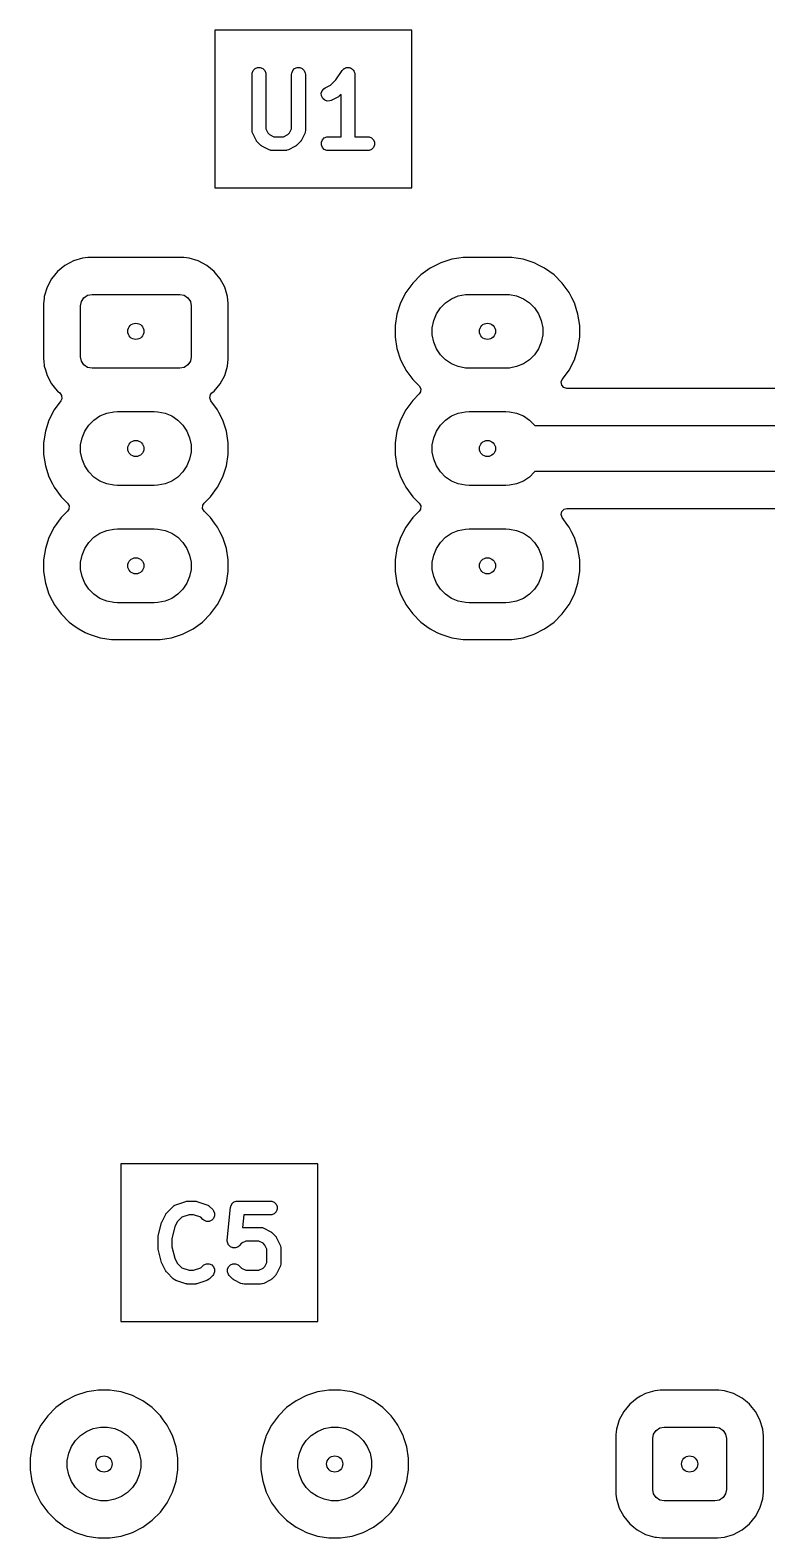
# Model space of a CAD drawing. Extents: x 20 to 124, y -124 to -20.
# Drawn here: x 56.77 to 72.74, y -75.59 to -42.92 of the extents above; entities that cross this region are included whole.
import ezdxf

# ---------------------------------------------------------------- set-up
doc = ezdxf.new("R2010")
doc.units = 0
doc.layers.add('BLACK', color=7, linetype='CONTINUOUS')
doc.layers.add('WHITE', color=7, linetype='CONTINUOUS')

msp = doc.modelspace()

# ---------------------------------------------------------------- linework, layer by layer
at = {"layer": 'BLACK', "linetype": 'CONTINUOUS'}
for p, q in [((65.044786, -42.922484), (60.774917, -42.922484)), ((60.774917, -42.922484), (60.774917, -46.338053)), ((65.044786, -46.338053), (65.044786, -42.922484)), ((61.607422, -43.797492), (61.648806, -43.756108)), ((61.648806, -43.756108), (61.702878, -43.73371)), ((61.702878, -43.73371), (61.761406, -43.73371)), ((61.761406, -43.73371), (61.815478, -43.756108)), ((61.815478, -43.756108), (61.856862, -43.797492)), ((62.464565, -43.797492), (62.505949, -43.756108)), ((62.505949, -43.756108), (62.560021, -43.73371)), ((62.560021, -43.73371), (62.618549, -43.73371)), ((62.618549, -43.73371), (62.672621, -43.756108)), ((62.672621, -43.756108), (62.714005, -43.797492)), ((63.554537, -43.774872), (63.566879, -43.766606)), ((63.566879, -43.766606), (63.577378, -43.756108)), ((63.577378, -43.756108), (63.590954, -43.750484)), ((63.590954, -43.750484), (63.603167, -43.742306)), ((63.603167, -43.742306), (63.617728, -43.739393)), ((63.617728, -43.739393), (63.63145, -43.73371)), ((63.63145, -43.73371), (63.646147, -43.73371)), ((63.646147, -43.73371), (63.660557, -43.730828)), ((63.660557, -43.730828), (63.675127, -43.73371)), ((63.675127, -43.73371), (63.689978, -43.73371)), ((63.689978, -43.73371), (63.703552, -43.739332)), ((63.703552, -43.739332), (63.717971, -43.742185)), ((63.717971, -43.742185), (63.730331, -43.750425)), ((63.730331, -43.750425), (63.74405, -43.756108)), ((63.74405, -43.756108), (63.754439, -43.766497)), ((63.754439, -43.766497), (63.76667, -43.774651)), ((61.582142, -43.880828), (61.585024, -43.851564)), ((61.582142, -45.095114), (61.582142, -43.880828)), ((61.585024, -43.851564), (61.607422, -43.797492)), ((61.856862, -43.797492), (61.87926, -43.851564)), ((61.87926, -43.851564), (61.882142, -43.880828)), ((61.882142, -43.880828), (61.882142, -45.059703)), ((62.439285, -43.880828), (62.442167, -43.851564)), ((62.439285, -45.059704), (62.439285, -43.880828)), ((62.442167, -43.851564), (62.464565, -43.797492)), ((62.714005, -43.797492), (62.736403, -43.851564)), ((62.736403, -43.851564), (62.739285, -43.880828)), ((62.739285, -43.880828), (62.739285, -45.095114)), ((63.286146, -44.114692), (63.401287, -43.999551)), ((63.401287, -43.999551), (63.535907, -43.797623)), ((63.535907, -43.797623), (63.535973, -43.797542)), ((63.535973, -43.797542), (63.535994, -43.797492)), ((63.535994, -43.797492), (63.536105, -43.79738)), ((63.536105, -43.79738), (63.554537, -43.774872)), ((63.76667, -43.774651), (63.774935, -43.786993)), ((63.774935, -43.786993), (63.785434, -43.797492)), ((63.785434, -43.797492), (63.791057, -43.811068)), ((63.791057, -43.811068), (63.799236, -43.823281)), ((63.799236, -43.823281), (63.802148, -43.837843)), ((63.802148, -43.837843), (63.807832, -43.851564)), ((63.807832, -43.851564), (63.810683, -43.880516)), ((63.810683, -43.880516), (63.810714, -43.88067)), ((63.810714, -43.88067), (63.810703, -43.880722)), ((63.810703, -43.880722), (63.810714, -43.880828)), ((63.810714, -43.880828), (63.810714, -45.230828)), ((63.083321, -44.290639), (63.101828, -44.235116)), ((63.08747, -44.349019), (63.083321, -44.290639)), ((63.113644, -44.401368), (63.08747, -44.349019)), ((63.101828, -44.235116), (63.140175, -44.190901)), ((63.157859, -44.439715), (63.113644, -44.401368)), ((63.140175, -44.190901), (63.165061, -44.175236)), ((63.165061, -44.175236), (63.286146, -44.114692)), ((63.442082, -44.372135), (63.299225, -44.443564)), ((63.454675, -44.364207), (63.442082, -44.372135)), ((63.458335, -44.362692), (63.454675, -44.364207)), ((63.462454, -44.35931), (63.458335, -44.362692)), ((63.466968, -44.35647), (63.462454, -44.35931)), ((63.469564, -44.353476), (63.466968, -44.35647)), ((63.481066, -44.344037), (63.469564, -44.353476)), ((63.510714, -44.314389), (63.481066, -44.344037)), ((63.510714, -45.230828), (63.510714, -44.314389)), ((63.213382, -44.458222), (63.157859, -44.439715)), ((63.271762, -44.454073), (63.213382, -44.458222)), ((63.299225, -44.443564), (63.271762, -44.454073)), ((61.882142, -45.059703), (61.926849, -45.149117)), ((62.394578, -45.149117), (62.439285, -45.059704)), ((61.585024, -45.124378), (61.582142, -45.095114)), ((61.587087, -45.129358), (61.585024, -45.124378)), ((61.587469, -45.134733), (61.587087, -45.129358)), ((61.597978, -45.162196), (61.587469, -45.134733)), ((61.669407, -45.305053), (61.597978, -45.162196)), ((61.677334, -45.317646), (61.669407, -45.305053)), ((61.67885, -45.321306), (61.677334, -45.317646)), ((61.682231, -45.325425), (61.67885, -45.321306)), ((61.685072, -45.329939), (61.682231, -45.325425)), ((61.688065, -45.332535), (61.685072, -45.329939)), ((61.697505, -45.344037), (61.688065, -45.332535)), ((61.768934, -45.415466), (61.697505, -45.344037)), ((61.926849, -45.149117), (61.963853, -45.186121)), ((61.963853, -45.186121), (62.053267, -45.230828)), ((62.053267, -45.230828), (62.268161, -45.230828)), ((62.268161, -45.230828), (62.357573, -45.186122)), ((62.357573, -45.186122), (62.394578, -45.149117)), ((62.623923, -45.344037), (62.552494, -45.415466)), ((62.633364, -45.332532), (62.623923, -45.344037)), ((62.636356, -45.329938), (62.633364, -45.332532)), ((62.639194, -45.325428), (62.636356, -45.329938)), ((62.642578, -45.321306), (62.639194, -45.325428)), ((62.644094, -45.317644), (62.642578, -45.321306)), ((62.652021, -45.305053), (62.644094, -45.317644)), ((62.723449, -45.162195), (62.652021, -45.305053)), ((62.733959, -45.134732), (62.723449, -45.162195)), ((62.73434, -45.129356), (62.733959, -45.134732)), ((62.736403, -45.124378), (62.73434, -45.129356)), ((62.739285, -45.095114), (62.736403, -45.124378)), ((63.085025, -45.351564), (63.107423, -45.297492)), ((63.085025, -45.410092), (63.085025, -45.351564)), ((63.107423, -45.297492), (63.148807, -45.256108)), ((63.148807, -45.256108), (63.202879, -45.23371)), ((63.202879, -45.23371), (63.232143, -45.230828)), ((63.232143, -45.230828), (63.510714, -45.230828)), ((63.810714, -45.230828), (64.089286, -45.230828)), ((64.089286, -45.230828), (64.11855, -45.23371)), ((64.11855, -45.23371), (64.172622, -45.256108)), ((64.172622, -45.256108), (64.214006, -45.297492)), ((64.214006, -45.297492), (64.236404, -45.351564)), ((64.236404, -45.351564), (64.236404, -45.410092)), ((61.780438, -45.424907), (61.768934, -45.415466)), ((61.783033, -45.427899), (61.780438, -45.424907)), ((61.787542, -45.430737), (61.783033, -45.427899)), ((61.791665, -45.434121), (61.787542, -45.430737)), ((61.795326, -45.435637), (61.791665, -45.434121)), ((61.807918, -45.443564), (61.795326, -45.435637)), ((61.950776, -45.514992), (61.807918, -45.443564)), ((61.978239, -45.525502), (61.950776, -45.514992)), ((61.983614, -45.525883), (61.978239, -45.525502)), ((61.988593, -45.527946), (61.983614, -45.525883)), ((62.017857, -45.530828), (61.988593, -45.527946)), ((62.303571, -45.530828), (62.017857, -45.530828)), ((62.332835, -45.527946), (62.303571, -45.530828)), ((62.337813, -45.525883), (62.332835, -45.527946)), ((62.343189, -45.525502), (62.337813, -45.525883)), ((62.370653, -45.514992), (62.343189, -45.525502)), ((62.51351, -45.443564), (62.370653, -45.514992)), ((62.526103, -45.435636), (62.51351, -45.443564)), ((62.529763, -45.434121), (62.526103, -45.435636)), ((62.533882, -45.430739), (62.529763, -45.434121)), ((62.538396, -45.427899), (62.533882, -45.430739)), ((62.540992, -45.424905), (62.538396, -45.427899)), ((62.552494, -45.415466), (62.540992, -45.424905)), ((63.107423, -45.464164), (63.085025, -45.410092)), ((63.148807, -45.505548), (63.107423, -45.464164)), ((63.202879, -45.527946), (63.148807, -45.505548)), ((63.232143, -45.530828), (63.202879, -45.527946)), ((64.089286, -45.530828), (63.232143, -45.530828)), ((64.11855, -45.527946), (64.089286, -45.530828)), ((64.172622, -45.505548), (64.11855, -45.527946)), ((64.214006, -45.464164), (64.172622, -45.505548)), ((64.236404, -45.410092), (64.214006, -45.464164)), ((60.774917, -46.338053), (65.044786, -46.338053)), ((57.632487, -47.964259), (57.52855, -48.019815)), ((57.711043, -47.922269), (57.632487, -47.964259)), ((57.909067, -47.862199), (57.711043, -47.922269)), ((58.025298, -47.850751), (57.909067, -47.862199)), ((58.063392, -47.847), (58.025298, -47.850751)), ((60.066608, -47.847), (58.063392, -47.847)), ((60.101805, -47.850466), (60.066608, -47.847)), ((60.220934, -47.862199), (60.101805, -47.850466)), ((60.220934, -47.8622), (60.220932, -47.862199)), ((60.220932, -47.862199), (60.220934, -47.862199)), ((60.418954, -47.922268), (60.220934, -47.8622)), ((60.60145, -48.019815), (60.418954, -47.922268)), ((65.670616, -47.96426), (65.446151, -48.078632)), ((65.910214, -47.88641), (65.670616, -47.96426)), ((66.063076, -47.862199), (65.910214, -47.88641)), ((66.159038, -47.847), (66.063076, -47.862199)), ((67.210962, -47.847), (66.159038, -47.847)), ((67.30693, -47.8622), (67.210962, -47.847)), ((67.459785, -47.88641), (67.30693, -47.8622)), ((67.699383, -47.96426), (67.459785, -47.88641)), ((67.808418, -48.019817), (67.699383, -47.96426)), ((57.237317, -48.311047), (57.139769, -48.493543)), ((57.368589, -48.151089), (57.237317, -48.311047)), ((57.528547, -48.019817), (57.368589, -48.151089)), ((57.528548, -48.019816), (57.528547, -48.019817)), ((57.52855, -48.019815), (57.528548, -48.019816)), ((60.601453, -48.019817), (60.60145, -48.019815)), ((60.76141, -48.151089), (60.601452, -48.019817)), ((60.601452, -48.019817), (60.601453, -48.019817)), ((60.818085, -48.220149), (60.76141, -48.151089)), ((60.892685, -48.31105), (60.818085, -48.220149)), ((60.990232, -48.493546), (60.892685, -48.31105)), ((65.242345, -48.226705), (65.064205, -48.404845)), ((65.24235, -48.226701), (65.242345, -48.226705)), ((65.446151, -48.078632), (65.24235, -48.226701)), ((67.923845, -48.07863), (67.808418, -48.019817)), ((67.923847, -48.078631), (67.923845, -48.07863)), ((67.923848, -48.078632), (67.923847, -48.078631)), ((68.127649, -48.226701), (67.923848, -48.078632)), ((68.127654, -48.226705), (68.127649, -48.226701)), ((68.305794, -48.404845), (68.127654, -48.226705)), ((57.139769, -48.493543), (57.079699, -48.691567)), ((57.938223, -48.720723), (58.019329, -48.66653)), ((58.019329, -48.66653), (58.115, -48.6475)), ((58.115, -48.6475), (60.015, -48.6475)), ((60.015, -48.6475), (60.110671, -48.66653)), ((60.110671, -48.66653), (60.191777, -48.720723)), ((61.0503, -48.691566), (60.990232, -48.493546)), ((64.916132, -48.608651), (64.80176, -48.833116)), ((65.064201, -48.40485), (64.916132, -48.608651)), ((65.064205, -48.404845), (65.064201, -48.40485)), ((66.052772, -48.681948), (66.206586, -48.651352)), ((66.206586, -48.651352), (66.285, -48.6475)), ((66.285, -48.6475), (67.085, -48.6475)), ((67.085, -48.6475), (67.163414, -48.651352)), ((67.163414, -48.651352), (67.317228, -48.681948)), ((68.305798, -48.40485), (68.305794, -48.404845)), ((68.411123, -48.549819), (68.305798, -48.40485)), ((68.45387, -48.608655), (68.411123, -48.549819)), ((68.513108, -48.724917), (68.45387, -48.608655)), ((57.075068, -48.73859), (57.0645, -48.845892)), ((57.0645, -48.845892), (57.0645, -50.049108)), ((57.079699, -48.691567), (57.075068, -48.73859)), ((57.865, -48.8975), (57.88403, -48.801829)), ((57.865, -49.9975), (57.865, -48.8975)), ((57.88403, -48.801829), (57.938223, -48.720723)), ((60.191777, -48.720723), (60.24597, -48.801829)), ((60.24597, -48.801829), (60.265, -48.8975)), ((60.265, -48.8975), (60.265, -49.9975)), ((61.0655, -48.845892), (61.0503, -48.691566)), ((61.0655, -49.321538), (61.0655, -48.845892)), ((64.80176, -48.833116), (64.72391, -49.072714)), ((65.579463, -49.070383), (65.666592, -48.939985)), ((65.666592, -48.939985), (65.777485, -48.829092)), ((65.777485, -48.829092), (65.907883, -48.741963)), ((65.907883, -48.741963), (66.052772, -48.681948)), ((67.317228, -48.681948), (67.462117, -48.741963)), ((67.462117, -48.741963), (67.592515, -48.829092)), ((67.592515, -48.829092), (67.703408, -48.939985)), ((67.703408, -48.939985), (67.790537, -49.070383)), ((68.568239, -48.833116), (68.513108, -48.724917)), ((68.568239, -48.833118), (68.568239, -48.833116)), ((68.568241, -48.833121), (68.568239, -48.833118)), ((68.64609, -49.072715), (68.568241, -48.833121)), ((61.0655, -50.049108), (61.0655, -49.321538)), ((64.72391, -49.072714), (64.6845, -49.321538)), ((64.6845, -49.321538), (64.6845, -49.573461)), ((65.488852, -49.369086), (65.519448, -49.215272)), ((65.519448, -49.215272), (65.579463, -49.070383)), ((67.790537, -49.070383), (67.850552, -49.215272)), ((67.850552, -49.215272), (67.881148, -49.369086)), ((68.6855, -49.321538), (68.64609, -49.072715)), ((68.6855, -49.573462), (68.6855, -49.321538)), ((64.6845, -49.573461), (64.72391, -49.822285)), ((65.488852, -49.525914), (65.488852, -49.369086)), ((65.519448, -49.679728), (65.488852, -49.525914)), ((67.881148, -49.525914), (67.850552, -49.679728)), ((67.881148, -49.369086), (67.881148, -49.525914)), ((68.64609, -49.822285), (68.6855, -49.573462)), ((64.72391, -49.822285), (64.80176, -50.061883)), ((65.579463, -49.824617), (65.519448, -49.679728)), ((65.666592, -49.955015), (65.579463, -49.824617)), ((65.777485, -50.065908), (65.666592, -49.955015)), ((67.703408, -49.955015), (67.592515, -50.065908)), ((67.790537, -49.824617), (67.703408, -49.955015)), ((67.850552, -49.679728), (67.790537, -49.824617)), ((68.568241, -50.061879), (68.64609, -49.822285)), ((57.0645, -50.049108), (57.068422, -50.088928)), ((57.068422, -50.088928), (57.079699, -50.203432)), ((57.079699, -50.203432), (57.103619, -50.282285)), ((57.103619, -50.282285), (57.139768, -50.401454)), ((57.88403, -50.093171), (57.865, -49.9975)), ((57.938223, -50.174277), (57.88403, -50.093171)), ((58.019329, -50.22847), (57.938223, -50.174277)), ((58.115, -50.2475), (58.019329, -50.22847)), ((60.015, -50.2475), (58.115, -50.2475)), ((60.110671, -50.22847), (60.015, -50.2475)), ((60.191777, -50.174277), (60.110671, -50.22847)), ((60.24597, -50.093171), (60.191777, -50.174277)), ((60.265, -49.9975), (60.24597, -50.093171)), ((60.990232, -50.401454), (61.0503, -50.203434)), ((61.0503, -50.203434), (61.0655, -50.049108)), ((64.80176, -50.061883), (64.873884, -50.203432)), ((64.873884, -50.203432), (64.914061, -50.282285)), ((64.914061, -50.282285), (64.916132, -50.286348)), ((64.916132, -50.286348), (65.064201, -50.490149)), ((65.907883, -50.153037), (65.777485, -50.065908)), ((66.052772, -50.213052), (65.907883, -50.153037)), ((66.206586, -50.243648), (66.052772, -50.213052)), ((66.285, -50.2475), (66.206586, -50.243648)), ((67.085, -50.2475), (66.285, -50.2475)), ((67.163414, -50.243648), (67.085, -50.2475)), ((67.317228, -50.213052), (67.163414, -50.243648)), ((67.462117, -50.153037), (67.317228, -50.213052)), ((67.592515, -50.065908), (67.462117, -50.153037)), ((68.394103, -50.368606), (68.45387, -50.286345)), ((68.45387, -50.286345), (68.568241, -50.061879)), ((57.139768, -50.401454), (57.237315, -50.58395)), ((57.237315, -50.58395), (57.325285, -50.691142)), ((60.76141, -50.74391), (60.892685, -50.58395)), ((60.892685, -50.58395), (60.990232, -50.401454)), ((65.064201, -50.490149), (65.064205, -50.490154)), ((65.064205, -50.490154), (65.20387, -50.629819)), ((65.20387, -50.629819), (65.237355, -50.691142)), ((68.283404, -50.545353), (68.305824, -50.490115)), ((68.293348, -50.614511), (68.283404, -50.545353)), ((68.339103, -50.667315), (68.293348, -50.614511)), ((68.305824, -50.490115), (68.394103, -50.368606)), ((57.438703, -50.952418), (57.296129, -51.148655)), ((57.325285, -50.691142), (57.36859, -50.74391)), ((57.36859, -50.74391), (57.417049, -50.78368)), ((57.417049, -50.78368), (57.456383, -50.841426)), ((57.458254, -50.91127), (57.438703, -50.952418)), ((57.456383, -50.841426), (57.458254, -50.91127)), ((60.667816, -50.886612), (60.683641, -50.818558)), ((60.691296, -50.952418), (60.667816, -50.886612)), ((60.683641, -50.818558), (60.712948, -50.783681)), ((60.83387, -51.148655), (60.691296, -50.952418)), ((60.712948, -50.783681), (60.76141, -50.74391)), ((65.064201, -50.94485), (64.916132, -51.148651)), ((65.064205, -50.944845), (65.064201, -50.94485)), ((65.20387, -50.805181), (65.064205, -50.944845)), ((65.232371, -50.760834), (65.20387, -50.805181)), ((65.237355, -50.691142), (65.232371, -50.760834)), ((68.406142, -50.687), (68.339103, -50.667315)), ((75.848082, -50.687), (68.406142, -50.687)), ((57.296129, -51.148655), (57.18176, -51.373116)), ((58.157485, -51.369092), (58.287883, -51.281963)), ((58.287883, -51.281963), (58.432772, -51.221948)), ((58.432772, -51.221948), (58.586586, -51.191352)), ((58.586586, -51.191352), (58.665, -51.1875)), ((58.665, -51.1875), (59.465, -51.1875)), ((59.465, -51.1875), (59.543414, -51.191352)), ((59.543414, -51.191352), (59.697228, -51.221948)), ((59.697228, -51.221948), (59.842117, -51.281963)), ((59.842117, -51.281963), (59.972515, -51.369092)), ((60.861997, -51.203858), (60.83387, -51.148655)), ((60.948239, -51.373116), (60.861997, -51.203858)), ((64.916132, -51.148651), (64.80176, -51.373116)), ((65.777485, -51.369092), (65.907883, -51.281963)), ((65.907883, -51.281963), (66.052772, -51.221948)), ((66.052772, -51.221948), (66.206586, -51.191352)), ((66.206586, -51.191352), (66.285, -51.1875)), ((66.285, -51.1875), (67.085, -51.1875)), ((67.085, -51.1875), (67.163414, -51.191352)), ((67.163414, -51.191352), (67.317228, -51.221948)), ((67.317228, -51.221948), (67.462117, -51.281963)), ((67.462117, -51.281963), (67.592515, -51.369092)), ((57.18176, -51.373116), (57.10391, -51.612714)), ((57.899448, -51.755272), (57.959463, -51.610383)), ((57.959463, -51.610383), (58.046592, -51.479985)), ((58.046592, -51.479985), (58.157485, -51.369092)), ((59.972515, -51.369092), (60.083408, -51.479985)), ((60.083408, -51.479985), (60.170537, -51.610383)), ((60.170537, -51.610383), (60.230552, -51.755272)), ((60.948239, -51.373118), (60.948239, -51.373116)), ((60.948241, -51.373121), (60.948239, -51.373118)), ((61.02609, -51.612715), (60.948241, -51.373121)), ((64.80176, -51.373116), (64.72391, -51.612714)), ((65.519448, -51.755272), (65.579463, -51.610383)), ((65.579463, -51.610383), (65.666592, -51.479985)), ((65.666592, -51.479985), (65.777485, -51.369092)), ((67.592515, -51.369092), (67.703408, -51.479985)), ((67.703408, -51.479985), (67.708429, -51.4875)), ((67.708429, -51.4875), (90.1033, -51.4875)), ((57.10391, -51.612714), (57.0645, -51.861538)), ((57.0645, -51.861538), (57.0645, -52.113461)), ((57.868852, -51.909086), (57.899448, -51.755272)), ((57.868852, -52.065914), (57.868852, -51.909086)), ((60.230552, -51.755272), (60.261148, -51.909086)), ((60.261148, -51.909086), (60.261148, -52.065914)), ((61.0655, -51.861538), (61.02609, -51.612715)), ((61.0655, -52.113462), (61.0655, -51.861538)), ((64.72391, -51.612714), (64.6845, -51.861538)), ((64.6845, -51.861538), (64.6845, -52.113461)), ((65.488852, -51.909086), (65.519448, -51.755272)), ((65.488852, -52.065914), (65.488852, -51.909086)), ((57.0645, -52.113461), (57.10391, -52.362285)), ((57.899448, -52.219728), (57.868852, -52.065914)), ((57.959463, -52.364617), (57.899448, -52.219728)), ((60.230552, -52.219728), (60.170537, -52.364617)), ((60.261148, -52.065914), (60.230552, -52.219728)), ((61.02609, -52.362285), (61.0655, -52.113462)), ((64.6845, -52.113461), (64.72391, -52.362285)), ((65.519448, -52.219728), (65.488852, -52.065914)), ((65.579463, -52.364617), (65.519448, -52.219728)), ((57.10391, -52.362285), (57.18176, -52.601883)), ((58.046592, -52.495015), (57.959463, -52.364617)), ((58.157485, -52.605908), (58.046592, -52.495015)), ((60.083408, -52.495015), (59.972515, -52.605908)), ((60.170537, -52.364617), (60.083408, -52.495015)), ((60.948241, -52.601879), (61.02609, -52.362285)), ((64.72391, -52.362285), (64.80176, -52.601883)), ((65.666592, -52.495015), (65.579463, -52.364617)), ((65.777485, -52.605908), (65.666592, -52.495015)), ((67.703408, -52.495015), (67.592515, -52.605908)), ((67.708429, -52.4875), (67.703408, -52.495015)), ((89.896194, -52.4875), (67.708429, -52.4875)), ((57.18176, -52.601883), (57.259698, -52.754844)), ((57.259698, -52.754844), (57.294061, -52.822285)), ((57.294061, -52.822285), (57.296132, -52.826348)), ((57.296132, -52.826348), (57.444201, -53.030149)), ((58.287883, -52.693037), (58.157485, -52.605908)), ((58.432772, -52.753052), (58.287883, -52.693037)), ((58.586586, -52.783648), (58.432772, -52.753052)), ((58.665, -52.7875), (58.586586, -52.783648)), ((59.465, -52.7875), (58.665, -52.7875)), ((59.543414, -52.783648), (59.465, -52.7875)), ((59.697228, -52.753052), (59.543414, -52.783648)), ((59.842117, -52.693037), (59.697228, -52.753052)), ((59.972515, -52.605908), (59.842117, -52.693037)), ((60.685793, -53.030156), (60.83387, -52.826345)), ((60.83387, -52.826345), (60.948241, -52.601879)), ((64.80176, -52.601883), (64.879698, -52.754844)), ((64.879698, -52.754844), (64.914061, -52.822285)), ((64.914061, -52.822285), (64.916132, -52.826348)), ((64.916132, -52.826348), (65.064201, -53.030149)), ((65.907883, -52.693037), (65.777485, -52.605908)), ((66.052772, -52.753052), (65.907883, -52.693037)), ((66.206586, -52.783648), (66.052772, -52.753052)), ((66.285, -52.7875), (66.206586, -52.783648)), ((67.085, -52.7875), (66.285, -52.7875)), ((67.163414, -52.783648), (67.085, -52.7875)), ((67.317228, -52.753052), (67.163414, -52.783648)), ((67.462117, -52.693037), (67.317228, -52.753052)), ((67.592515, -52.605908), (67.462117, -52.693037)), ((57.444201, -53.030149), (57.444205, -53.030154)), ((57.444205, -53.030154), (57.58387, -53.169819)), ((57.58387, -53.169819), (57.617355, -53.231142)), ((57.617355, -53.231142), (57.612371, -53.300834)), ((60.512645, -53.283858), (60.517629, -53.214166)), ((60.517629, -53.214166), (60.54613, -53.169819)), ((60.54613, -53.169819), (60.685793, -53.030156)), ((65.064201, -53.030149), (65.064205, -53.030154)), ((65.064205, -53.030154), (65.20387, -53.169819)), ((65.20387, -53.169819), (65.237355, -53.231142)), ((65.237355, -53.231142), (65.232371, -53.300834)), ((57.444201, -53.48485), (57.296132, -53.688651)), ((57.444205, -53.484845), (57.444201, -53.48485)), ((57.58387, -53.345181), (57.444205, -53.484845)), ((57.612371, -53.300834), (57.58387, -53.345181)), ((60.54613, -53.345181), (60.512645, -53.283858)), ((60.685794, -53.484845), (60.54613, -53.345181)), ((60.685798, -53.48485), (60.685794, -53.484845)), ((60.772882, -53.604712), (60.685798, -53.48485)), ((65.064201, -53.48485), (64.916132, -53.688651)), ((65.064205, -53.484845), (65.064201, -53.48485)), ((65.20387, -53.345181), (65.064205, -53.484845)), ((65.232371, -53.300834), (65.20387, -53.345181)), ((68.282344, -53.419079), (68.29817, -53.351025)), ((68.305824, -53.484885), (68.282344, -53.419079)), ((68.29817, -53.351025), (68.348276, -53.30233)), ((68.427762, -53.65272), (68.305824, -53.484885)), ((68.348276, -53.30233), (68.406142, -53.288)), ((68.406142, -53.288), (89.513253, -53.288)), ((57.296132, -53.688651), (57.18176, -53.913116)), ((58.157485, -53.909092), (58.287883, -53.821963)), ((58.287883, -53.821963), (58.432772, -53.761948)), ((58.432772, -53.761948), (58.586586, -53.731352)), ((58.586586, -53.731352), (58.665, -53.7275)), ((58.665, -53.7275), (59.465, -53.7275)), ((59.465, -53.7275), (59.543414, -53.731352)), ((59.543414, -53.731352), (59.697228, -53.761948)), ((59.697228, -53.761948), (59.842117, -53.821963)), ((59.842117, -53.821963), (59.972515, -53.909092)), ((60.83387, -53.688655), (60.772882, -53.604712)), ((60.88643, -53.79181), (60.83387, -53.688655)), ((60.948239, -53.913116), (60.88643, -53.79181)), ((64.916132, -53.688651), (64.80176, -53.913116)), ((65.777485, -53.909092), (65.907883, -53.821963)), ((65.907883, -53.821963), (66.052772, -53.761948)), ((66.052772, -53.761948), (66.206586, -53.731352)), ((66.206586, -53.731352), (66.285, -53.7275)), ((66.285, -53.7275), (67.085, -53.7275)), ((67.085, -53.7275), (67.163414, -53.731352)), ((67.163414, -53.731352), (67.317228, -53.761948)), ((67.317228, -53.761948), (67.462117, -53.821963)), ((67.462117, -53.821963), (67.592515, -53.909092)), ((68.45387, -53.688655), (68.427762, -53.65272)), ((68.50643, -53.79181), (68.45387, -53.688655)), ((68.568239, -53.913116), (68.50643, -53.79181)), ((57.10391, -54.152714), (57.0645, -54.401538)), ((57.18176, -53.913116), (57.10391, -54.152714)), ((57.899448, -54.295272), (57.959463, -54.150383)), ((57.959463, -54.150383), (58.046592, -54.019985)), ((58.046592, -54.019985), (58.157485, -53.909092)), ((59.972515, -53.909092), (60.083408, -54.019985)), ((60.083408, -54.019985), (60.170537, -54.150383)), ((60.170537, -54.150383), (60.230552, -54.295272)), ((60.948239, -53.913118), (60.948239, -53.913116)), ((60.948241, -53.913121), (60.948239, -53.913118)), ((61.02609, -54.152715), (60.948241, -53.913121)), ((61.0655, -54.401538), (61.02609, -54.152715)), ((64.72391, -54.152714), (64.6845, -54.401538)), ((64.80176, -53.913116), (64.72391, -54.152714)), ((65.519448, -54.295272), (65.579463, -54.150383)), ((65.579463, -54.150383), (65.666592, -54.019985)), ((65.666592, -54.019985), (65.777485, -53.909092)), ((67.592515, -53.909092), (67.703408, -54.019985)), ((67.703408, -54.019985), (67.790537, -54.150383)), ((67.790537, -54.150383), (67.850552, -54.295272)), ((68.568239, -53.913118), (68.568239, -53.913116)), ((68.568241, -53.913121), (68.568239, -53.913118)), ((68.64609, -54.152715), (68.568241, -53.913121)), ((68.6855, -54.401538), (68.64609, -54.152715)), ((57.0645, -54.401538), (57.0645, -54.653461)), ((57.868852, -54.449086), (57.899448, -54.295272)), ((57.868852, -54.605914), (57.868852, -54.449086)), ((60.230552, -54.295272), (60.261148, -54.449086)), ((60.261148, -54.449086), (60.261148, -54.605914)), ((61.0655, -54.653462), (61.0655, -54.401538)), ((64.6845, -54.401538), (64.6845, -54.653461)), ((65.488852, -54.449086), (65.519448, -54.295272)), ((65.488852, -54.605914), (65.488852, -54.449086)), ((67.850552, -54.295272), (67.881148, -54.449086)), ((67.881148, -54.449086), (67.881148, -54.605914)), ((68.6855, -54.653462), (68.6855, -54.401538)), ((57.0645, -54.653461), (57.10391, -54.902285)), ((57.899448, -54.759728), (57.868852, -54.605914)), ((57.959463, -54.904617), (57.899448, -54.759728)), ((60.230552, -54.759728), (60.170537, -54.904617)), ((60.261148, -54.605914), (60.230552, -54.759728)), ((61.02609, -54.902285), (61.0655, -54.653462)), ((64.6845, -54.653461), (64.72391, -54.902285)), ((65.519448, -54.759728), (65.488852, -54.605914)), ((65.579463, -54.904617), (65.519448, -54.759728)), ((67.850552, -54.759728), (67.790537, -54.904617)), ((67.881148, -54.605914), (67.850552, -54.759728)), ((68.64609, -54.902285), (68.6855, -54.653462)), ((57.10391, -54.902285), (57.18176, -55.141883)), ((57.18176, -55.141883), (57.252512, -55.280739)), ((58.046592, -55.035015), (57.959463, -54.904617)), ((58.157485, -55.145908), (58.046592, -55.035015)), ((58.287883, -55.233037), (58.157485, -55.145908)), ((59.972515, -55.145908), (59.842117, -55.233037)), ((60.083408, -55.035015), (59.972515, -55.145908)), ((60.170537, -54.904617), (60.083408, -55.035015)), ((60.83387, -55.366345), (60.948241, -55.141879)), ((60.948241, -55.141879), (61.02609, -54.902285)), ((64.72391, -54.902285), (64.80176, -55.141883)), ((64.80176, -55.141883), (64.872512, -55.280739)), ((65.666592, -55.035015), (65.579463, -54.904617)), ((65.777485, -55.145908), (65.666592, -55.035015)), ((65.907883, -55.233037), (65.777485, -55.145908)), ((67.592515, -55.145908), (67.462117, -55.233037)), ((67.703408, -55.035015), (67.592515, -55.145908)), ((67.790537, -54.904617), (67.703408, -55.035015)), ((68.45387, -55.366345), (68.568241, -55.141879)), ((68.568241, -55.141879), (68.64609, -54.902285)), ((57.252512, -55.280739), (57.294061, -55.362285)), ((57.294061, -55.362285), (57.296132, -55.366348)), ((57.296132, -55.366348), (57.444201, -55.570149)), ((58.432772, -55.293052), (58.287883, -55.233037)), ((58.586586, -55.323648), (58.432772, -55.293052)), ((58.665, -55.3275), (58.586586, -55.323648)), ((59.465, -55.3275), (58.665, -55.3275)), ((59.543414, -55.323648), (59.465, -55.3275)), ((59.697228, -55.293052), (59.543414, -55.323648)), ((59.842117, -55.233037), (59.697228, -55.293052)), ((60.685793, -55.570156), (60.83387, -55.366345)), ((64.872512, -55.280739), (64.914061, -55.362285)), ((64.914061, -55.362285), (64.916132, -55.366348)), ((64.916132, -55.366348), (65.064201, -55.570149)), ((66.052772, -55.293052), (65.907883, -55.233037)), ((66.206586, -55.323648), (66.052772, -55.293052)), ((66.285, -55.3275), (66.206586, -55.323648)), ((67.085, -55.3275), (66.285, -55.3275)), ((67.163414, -55.323648), (67.085, -55.3275)), ((67.317228, -55.293052), (67.163414, -55.323648)), ((67.462117, -55.233037), (67.317228, -55.293052)), ((68.305793, -55.570156), (68.45387, -55.366345)), ((57.444201, -55.570149), (57.444205, -55.570154)), ((57.444205, -55.570154), (57.622345, -55.748294)), ((57.622345, -55.748294), (57.62235, -55.748298)), ((57.62235, -55.748298), (57.748773, -55.840149)), ((57.748773, -55.840149), (57.826155, -55.89637)), ((60.303845, -55.89637), (60.507656, -55.748293)), ((60.507656, -55.748293), (60.685793, -55.570156)), ((65.064201, -55.570149), (65.064205, -55.570154)), ((65.064205, -55.570154), (65.242345, -55.748294)), ((65.242345, -55.748294), (65.24235, -55.748298)), ((65.24235, -55.748298), (65.368773, -55.840149)), ((65.368773, -55.840149), (65.446155, -55.89637)), ((67.923845, -55.89637), (68.127656, -55.748293)), ((68.127656, -55.748293), (68.305793, -55.570156)), ((57.826155, -55.89637), (57.969184, -55.969247)), ((57.969184, -55.969247), (58.050616, -56.010739)), ((58.050616, -56.010739), (58.050618, -56.010739)), ((58.050618, -56.010739), (58.050621, -56.010741)), ((58.050621, -56.010741), (58.290215, -56.08859)), ((58.290215, -56.08859), (58.539038, -56.128)), ((58.539038, -56.128), (58.539039, -56.128)), ((58.539039, -56.128), (59.590961, -56.128)), ((59.590961, -56.128), (59.590962, -56.128)), ((59.590962, -56.128), (59.839785, -56.08859)), ((59.839785, -56.08859), (60.079379, -56.010741)), ((60.079379, -56.010741), (60.303845, -55.89637)), ((65.446155, -55.89637), (65.589184, -55.969247)), ((65.589184, -55.969247), (65.670616, -56.010739)), ((65.670616, -56.010739), (65.670618, -56.010739)), ((65.670618, -56.010739), (65.670621, -56.010741)), ((65.670621, -56.010741), (65.910215, -56.08859)), ((65.910215, -56.08859), (66.159038, -56.128)), ((66.159038, -56.128), (66.159039, -56.128)), ((66.159039, -56.128), (67.210961, -56.128)), ((67.210961, -56.128), (67.210962, -56.128)), ((67.210962, -56.128), (67.459785, -56.08859)), ((67.459785, -56.08859), (67.699379, -56.010741)), ((67.699379, -56.010741), (67.923845, -55.89637)), ((63.010797, -67.483129), (58.738225, -67.483129)), ((58.738225, -67.483129), (58.738225, -70.898053)), ((63.010797, -70.898053), (63.010797, -67.483129)), ((59.633693, -68.730889), (59.705122, -68.588032)), ((59.705122, -68.588032), (59.713049, -68.575438)), ((59.713049, -68.575438), (59.714565, -68.571779)), ((59.714565, -68.571779), (59.717946, -68.567659)), ((59.717946, -68.567659), (59.720787, -68.563146)), ((59.720787, -68.563146), (59.72378, -68.560549)), ((59.72378, -68.560549), (59.73322, -68.549048)), ((59.73322, -68.549048), (59.876077, -68.406191)), ((59.876077, -68.406191), (59.898807, -68.387536)), ((59.898807, -68.387536), (59.903788, -68.385472)), ((59.903788, -68.385472), (59.907858, -68.381943)), ((59.907858, -68.381943), (59.934709, -68.369955)), ((59.934709, -68.369955), (60.148994, -68.298526)), ((60.220772, -68.590828), (60.06317, -68.643361)), ((60.148994, -68.298526), (60.163503, -68.295226)), ((60.163503, -68.295226), (60.167165, -68.29371)), ((60.167165, -68.29371), (60.172473, -68.293187)), ((60.172473, -68.293187), (60.177668, -68.292006)), ((60.177668, -68.292006), (60.181617, -68.292286)), ((60.181617, -68.292286), (60.196429, -68.290828)), ((60.196429, -68.290828), (60.339286, -68.290828)), ((60.314946, -68.590828), (60.220772, -68.590828)), ((60.472544, -68.643361), (60.314946, -68.590828)), ((60.339286, -68.290828), (60.354097, -68.292286)), ((60.354097, -68.292286), (60.358047, -68.292006)), ((60.358047, -68.292006), (60.363241, -68.293187)), ((60.363241, -68.293187), (60.36855, -68.29371)), ((60.36855, -68.29371), (60.372212, -68.295227)), ((60.372212, -68.295227), (60.38672, -68.298526)), ((60.38672, -68.298526), (60.601006, -68.369954)), ((60.601006, -68.369954), (60.627857, -68.381943)), ((60.627857, -68.381943), (60.631927, -68.385473)), ((60.631927, -68.385473), (60.636907, -68.387536)), ((60.636907, -68.387536), (60.659638, -68.406191)), ((60.659638, -68.406191), (60.731066, -68.477619)), ((60.731066, -68.477619), (60.749721, -68.500349)), ((60.749721, -68.500349), (60.772117, -68.554422)), ((60.772117, -68.554422), (60.772117, -68.612948)), ((61.047173, -69.140189), (61.118601, -68.425903)), ((61.118601, -68.425903), (61.120739, -68.415238)), ((61.120739, -68.411564), (61.122166, -68.408118)), ((61.120739, -68.415238), (61.120739, -68.411564)), ((61.122166, -68.408118), (61.124381, -68.397071)), ((61.124381, -68.397071), (61.134745, -68.377749)), ((61.134745, -68.377749), (61.143137, -68.357492)), ((61.143137, -68.357492), (61.148477, -68.352151)), ((61.148477, -68.352151), (61.152048, -68.345496)), ((61.152048, -68.345496), (61.169015, -68.331613)), ((61.169015, -68.331613), (61.184521, -68.316108)), ((61.184521, -68.316108), (61.1915, -68.313216)), ((61.1915, -68.313216), (61.197345, -68.308435)), ((61.197345, -68.308435), (61.21833, -68.302103)), ((61.21833, -68.302103), (61.238593, -68.29371)), ((61.238593, -68.29371), (61.249809, -68.292605)), ((61.249809, -68.292605), (61.253377, -68.291529)), ((61.253377, -68.291529), (61.25703, -68.291894)), ((61.25703, -68.291894), (61.267857, -68.290828)), ((61.267857, -68.290828), (61.982143, -68.290828)), ((61.403606, -68.590828), (61.375964, -68.867237)), ((61.982143, -68.590828), (61.403606, -68.590828)), ((61.982143, -68.290828), (62.011407, -68.29371)), ((62.011407, -68.587946), (61.982143, -68.590828)), ((62.011407, -68.29371), (62.065479, -68.316108)), ((62.065479, -68.565548), (62.011407, -68.587946)), ((62.065479, -68.316108), (62.106863, -68.357492)), ((62.106863, -68.524164), (62.065479, -68.565548)), ((62.106863, -68.357492), (62.129261, -68.411564)), ((62.129261, -68.470092), (62.106863, -68.524164)), ((62.129261, -68.411564), (62.129261, -68.470092)), ((59.550908, -69.047305), (59.622336, -68.761591)), ((59.622336, -68.761591), (59.623107, -68.759432)), ((59.623107, -68.759432), (59.623184, -68.758352)), ((59.623184, -68.758352), (59.627842, -68.746177)), ((59.627842, -68.746177), (59.632229, -68.7339)), ((59.632229, -68.7339), (59.632873, -68.733029)), ((59.632873, -68.733029), (59.633693, -68.730889)), ((59.909383, -68.850327), (59.846429, -69.102148)), ((59.962564, -68.743967), (59.909383, -68.850327)), ((60.06317, -68.643361), (59.962564, -68.743967)), ((60.518934, -68.689751), (60.472544, -68.643361)), ((60.541664, -68.708406), (60.518934, -68.689751)), ((60.595737, -68.730802), (60.541664, -68.708406)), ((60.654263, -68.730802), (60.595737, -68.730802)), ((60.708335, -68.708406), (60.654263, -68.730802)), ((60.749721, -68.66702), (60.708335, -68.708406)), ((60.772117, -68.612948), (60.749721, -68.66702)), ((61.375964, -68.867237), (61.376472, -68.867201)), ((61.376472, -68.867201), (61.381451, -68.865139)), ((61.381451, -68.865139), (61.410715, -68.862257)), ((61.410715, -68.862257), (61.767857, -68.862257)), ((61.767857, -68.862257), (61.797121, -68.865139)), ((61.797121, -68.865139), (61.802099, -68.867201)), ((61.802099, -68.867201), (61.807475, -68.867583)), ((61.807475, -68.867583), (61.834938, -68.878093)), ((61.834938, -68.878093), (61.977797, -68.949521)), ((59.546429, -69.083685), (59.546931, -69.078581)), ((59.546429, -69.297971), (59.546429, -69.083685)), ((59.546606, -69.076394), (59.548225, -69.065443)), ((59.546931, -69.078581), (59.546606, -69.076394)), ((59.548225, -69.065443), (59.549311, -69.054421)), ((59.549311, -69.054421), (59.550158, -69.052376)), ((59.550158, -69.052376), (59.550908, -69.047305)), ((59.846429, -69.102148), (59.846429, -69.279507)), ((61.047129, -69.169594), (61.047173, -69.140189)), ((61.049311, -69.176825), (61.047129, -69.169594)), ((61.049311, -69.184378), (61.049311, -69.176825)), ((61.057702, -69.204637), (61.049311, -69.184378)), ((61.064036, -69.225626), (61.057702, -69.204637)), ((61.068817, -69.23147), (61.064036, -69.225626)), ((61.071709, -69.23845), (61.068817, -69.23147)), ((61.087213, -69.253953), (61.071709, -69.23845)), ((61.356712, -69.206962), (61.302496, -69.261179)), ((61.446124, -69.162257), (61.356712, -69.206962)), ((61.732448, -69.162257), (61.446124, -69.162257)), ((61.821861, -69.206963), (61.732448, -69.162257)), ((61.858864, -69.243967), (61.821861, -69.206963)), ((61.903572, -69.333381), (61.858864, -69.243967)), ((61.977797, -68.949521), (61.990391, -68.957449)), ((61.990391, -68.957449), (61.994051, -68.958965)), ((61.994051, -68.958965), (61.998171, -68.962346)), ((61.998171, -68.962346), (62.002682, -68.965186)), ((62.002682, -68.965186), (62.005276, -68.968177)), ((62.005276, -68.968177), (62.016782, -68.97762)), ((62.016782, -68.97762), (62.08821, -69.049049)), ((62.08821, -69.049049), (62.097648, -69.060549)), ((62.097648, -69.060549), (62.100642, -69.063146)), ((62.100642, -69.063146), (62.103482, -69.067658)), ((62.103482, -69.067658), (62.106864, -69.071779)), ((62.106864, -69.071779), (62.108379, -69.075438)), ((62.108379, -69.075438), (62.116307, -69.088032)), ((62.116307, -69.088032), (62.187736, -69.230888)), ((62.187736, -69.230888), (62.198245, -69.258352)), ((59.546931, -69.303074), (59.546429, -69.297971)), ((59.546606, -69.305262), (59.546931, -69.303074)), ((59.548225, -69.316212), (59.546606, -69.305262)), ((59.549311, -69.327235), (59.548225, -69.316212)), ((59.550158, -69.329279), (59.549311, -69.327235)), ((59.550908, -69.334351), (59.550158, -69.329279)), ((59.622336, -69.620065), (59.550908, -69.334351)), ((59.846429, -69.279507), (59.909383, -69.531328)), ((59.909383, -69.531328), (59.962564, -69.637688)), ((61.101097, -69.270923), (61.087213, -69.253953)), ((61.107753, -69.274494), (61.101097, -69.270923)), ((61.113095, -69.279835), (61.107753, -69.274494)), ((61.133349, -69.288224), (61.113095, -69.279835)), ((61.152672, -69.29859), (61.133349, -69.288224)), ((61.160189, -69.299341), (61.152672, -69.29859)), ((61.167167, -69.302232), (61.160189, -69.299341)), ((61.18909, -69.302232), (61.167167, -69.302232)), ((61.210909, -69.304414), (61.18909, -69.302232)), ((61.21814, -69.302232), (61.210909, -69.304414)), ((61.225693, -69.302232), (61.21814, -69.302232)), ((61.245952, -69.29384), (61.225693, -69.302232)), ((61.266941, -69.287507), (61.245952, -69.29384)), ((61.272785, -69.282725), (61.266941, -69.287507)), ((61.279765, -69.279834), (61.272785, -69.282725)), ((61.302496, -69.261179), (61.279765, -69.279834)), ((61.903572, -69.619703), (61.903572, -69.333381)), ((62.198245, -69.258352), (62.198626, -69.263726)), ((62.198626, -69.263726), (62.20069, -69.268707)), ((62.20069, -69.268707), (62.203572, -69.297971)), ((62.203572, -69.297971), (62.203572, -69.655114)), ((59.623107, -69.622223), (59.622336, -69.620065)), ((59.623184, -69.623304), (59.623107, -69.622223)), ((59.627842, -69.635478), (59.623184, -69.623304)), ((59.632229, -69.647756), (59.627842, -69.635478)), ((59.632873, -69.648626), (59.632229, -69.647756)), ((59.633693, -69.650767), (59.632873, -69.648626)), ((59.705122, -69.793624), (59.633693, -69.650767)), ((59.713049, -69.806217), (59.705122, -69.793624)), ((59.714565, -69.809877), (59.713049, -69.806217)), ((59.717946, -69.813996), (59.714565, -69.809877)), ((59.720787, -69.81851), (59.717946, -69.813996)), ((59.72378, -69.821106), (59.720787, -69.81851)), ((59.73322, -69.832608), (59.72378, -69.821106)), ((59.876077, -69.975466), (59.73322, -69.832608)), ((59.962564, -69.637688), (60.063169, -69.738294)), ((60.063169, -69.738294), (60.220772, -69.790828)), ((60.220772, -69.790828), (60.314943, -69.790828)), ((60.314943, -69.790828), (60.472545, -69.738294)), ((60.472545, -69.738294), (60.518933, -69.691906)), ((60.518933, -69.691906), (60.541664, -69.673251)), ((60.541664, -69.673251), (60.595736, -69.650854)), ((60.595736, -69.650854), (60.654262, -69.650853)), ((60.654262, -69.650853), (60.708334, -69.67325)), ((60.731067, -69.904036), (60.659639, -69.975465)), ((60.708334, -69.67325), (60.74972, -69.714635)), ((60.749721, -69.881306), (60.731067, -69.904036)), ((60.74972, -69.714635), (60.772117, -69.768707)), ((60.772118, -69.827233), (60.749721, -69.881306)), ((60.772117, -69.768707), (60.772118, -69.827233)), ((61.049311, -69.768707), (61.071709, -69.714635)), ((61.049311, -69.827233), (61.049311, -69.768707)), ((61.071708, -69.881305), (61.049311, -69.827233)), ((61.090362, -69.904036), (61.071708, -69.881305)), ((61.071709, -69.714635), (61.113095, -69.67325)), ((61.16179, -69.975465), (61.090362, -69.904036)), ((61.113095, -69.67325), (61.167167, -69.650853)), ((61.167167, -69.650853), (61.225693, -69.650853)), ((61.225693, -69.650853), (61.279765, -69.673251)), ((61.279765, -69.673251), (61.302496, -69.691906)), ((61.302496, -69.691906), (61.356712, -69.746122)), ((61.356712, -69.746122), (61.446124, -69.790828)), ((61.446124, -69.790828), (61.732448, -69.790828)), ((61.732448, -69.790828), (61.821861, -69.746121)), ((61.821861, -69.746121), (61.858864, -69.709117)), ((61.858864, -69.709117), (61.903572, -69.619703)), ((62.08821, -69.904036), (62.016782, -69.975465)), ((62.097648, -69.892535), (62.08821, -69.904036)), ((62.100642, -69.889939), (62.097648, -69.892535)), ((62.103482, -69.885426), (62.100642, -69.889939)), ((62.106864, -69.881306), (62.103482, -69.885426)), ((62.108379, -69.877646), (62.106864, -69.881306)), ((62.116307, -69.865053), (62.108379, -69.877646)), ((62.187736, -69.722197), (62.116307, -69.865053)), ((62.198245, -69.694733), (62.187736, -69.722197)), ((62.198626, -69.689358), (62.198245, -69.694733)), ((62.20069, -69.684378), (62.198626, -69.689358)), ((62.203572, -69.655114), (62.20069, -69.684378)), ((59.898807, -69.994121), (59.876077, -69.975466)), ((59.903786, -69.996183), (59.898807, -69.994121)), ((59.907858, -69.999715), (59.903786, -69.996183)), ((59.934709, -70.011703), (59.907858, -69.999715)), ((60.148995, -70.083131), (59.934709, -70.011703)), ((60.163507, -70.08643), (60.148995, -70.083131)), ((60.167165, -70.087946), (60.163507, -70.08643)), ((60.172467, -70.088468), (60.167165, -70.087946)), ((60.177669, -70.089651), (60.172467, -70.088468)), ((60.181623, -70.089369), (60.177669, -70.089651)), ((60.196429, -70.090828), (60.181623, -70.089369)), ((60.339286, -70.090828), (60.196429, -70.090828)), ((60.354091, -70.089369), (60.339286, -70.090828)), ((60.358046, -70.089651), (60.354091, -70.089369)), ((60.363247, -70.088468), (60.358046, -70.089651)), ((60.36855, -70.087946), (60.363247, -70.088468)), ((60.372207, -70.08643), (60.36855, -70.087946)), ((60.38672, -70.083131), (60.372207, -70.08643)), ((60.601006, -70.011703), (60.38672, -70.083131)), ((60.627857, -69.999715), (60.601006, -70.011703)), ((60.63193, -69.996181), (60.627857, -69.999715)), ((60.636908, -69.99412), (60.63193, -69.996181)), ((60.659639, -69.975465), (60.636908, -69.99412)), ((61.173292, -69.984904), (61.16179, -69.975465)), ((61.17589, -69.9879), (61.173292, -69.984904)), ((61.180404, -69.990741), (61.17589, -69.9879)), ((61.184521, -69.99412), (61.180404, -69.990741)), ((61.188179, -69.995635), (61.184521, -69.99412)), ((61.200776, -70.003564), (61.188179, -69.995635)), ((61.343634, -70.074993), (61.200776, -70.003564)), ((61.371097, -70.085502), (61.343634, -70.074993)), ((61.376472, -70.085883), (61.371097, -70.085502)), ((61.381451, -70.087946), (61.376472, -70.085883)), ((61.410715, -70.090828), (61.381451, -70.087946)), ((61.767857, -70.090828), (61.410715, -70.090828)), ((61.797121, -70.087946), (61.767857, -70.090828)), ((61.802099, -70.085883), (61.797121, -70.087946)), ((61.807475, -70.085502), (61.802099, -70.085883)), ((61.834938, -70.074992), (61.807475, -70.085502)), ((61.977797, -70.003564), (61.834938, -70.074992)), ((61.990391, -69.995635), (61.977797, -70.003564)), ((61.994051, -69.99412), (61.990391, -69.995635)), ((61.998171, -69.990738), (61.994051, -69.99412)), ((62.002682, -69.987899), (61.998171, -69.990738)), ((62.005276, -69.984907), (62.002682, -69.987899)), ((62.016782, -69.975465), (62.005276, -69.984907)), ((58.738225, -70.898053), (63.010797, -70.898053)), ((57.760616, -72.50426), (57.536151, -72.618632)), ((58.000214, -72.42641), (57.760616, -72.50426)), ((58.153076, -72.402199), (58.000214, -72.42641)), ((58.249038, -72.387), (58.153076, -72.402199)), ((58.500962, -72.387), (58.249038, -72.387)), ((58.59693, -72.4022), (58.500962, -72.387)), ((58.749785, -72.42641), (58.59693, -72.4022)), ((58.989383, -72.50426), (58.749785, -72.42641)), ((59.098418, -72.559817), (58.989383, -72.50426)), ((62.760616, -72.50426), (62.536151, -72.618632)), ((63.000214, -72.42641), (62.760616, -72.50426)), ((63.153076, -72.402199), (63.000214, -72.42641)), ((63.249038, -72.387), (63.153076, -72.402199)), ((63.500962, -72.387), (63.249038, -72.387)), ((63.59693, -72.4022), (63.500962, -72.387)), ((63.749785, -72.42641), (63.59693, -72.4022)), ((63.989383, -72.50426), (63.749785, -72.42641)), ((64.098418, -72.559817), (63.989383, -72.50426)), ((70.111043, -72.462269), (70.000898, -72.521143)), ((70.309067, -72.402199), (70.111043, -72.462269)), ((70.425298, -72.390751), (70.309067, -72.402199)), ((70.463392, -72.387), (70.425298, -72.390751)), ((71.666608, -72.387), (70.463392, -72.387)), ((71.701805, -72.390466), (71.666608, -72.387)), ((71.820934, -72.402199), (71.701805, -72.390466)), ((71.820934, -72.4022), (71.820932, -72.402199)), ((71.820932, -72.402199), (71.820934, -72.402199)), ((72.018954, -72.462268), (71.820934, -72.4022)), ((72.20145, -72.559815), (72.018954, -72.462268)), ((57.332345, -72.766705), (57.154205, -72.944845)), ((57.33235, -72.766701), (57.332345, -72.766705)), ((57.536151, -72.618632), (57.33235, -72.766701)), ((59.213845, -72.61863), (59.098418, -72.559817)), ((59.213847, -72.618631), (59.213845, -72.61863)), ((59.213848, -72.618632), (59.213847, -72.618631)), ((59.417649, -72.766701), (59.213848, -72.618632)), ((59.417654, -72.766705), (59.417649, -72.766701)), ((59.595794, -72.944845), (59.417654, -72.766705)), ((62.332345, -72.766705), (62.154205, -72.944845)), ((62.33235, -72.766701), (62.332345, -72.766705)), ((62.536151, -72.618632), (62.33235, -72.766701)), ((64.213845, -72.61863), (64.098418, -72.559817)), ((64.213847, -72.618631), (64.213845, -72.61863)), ((64.213848, -72.618632), (64.213847, -72.618631)), ((64.417649, -72.766701), (64.213848, -72.618632)), ((64.417654, -72.766705), (64.417649, -72.766701)), ((64.595794, -72.944845), (64.417654, -72.766705)), ((69.768589, -72.691089), (69.637317, -72.851047)), ((69.928547, -72.559817), (69.768589, -72.691089)), ((69.928548, -72.559816), (69.928547, -72.559817)), ((69.92855, -72.559815), (69.928548, -72.559816)), ((70.000898, -72.521143), (69.92855, -72.559815)), ((72.201453, -72.559817), (72.20145, -72.559815)), ((72.30897, -72.648053), (72.201452, -72.559817)), ((72.201452, -72.559817), (72.201453, -72.559817)), ((72.36141, -72.691089), (72.30897, -72.648053)), ((72.423462, -72.766701), (72.36141, -72.691089)), ((72.492685, -72.85105), (72.423462, -72.766701)), ((57.006132, -73.148651), (56.89176, -73.373116)), ((57.154201, -72.94485), (57.006132, -73.148651)), ((57.154205, -72.944845), (57.154201, -72.94485)), ((59.595798, -72.94485), (59.595794, -72.944845)), ((59.660239, -73.033546), (59.595798, -72.94485)), ((59.74387, -73.148655), (59.660239, -73.033546)), ((59.793693, -73.246439), (59.74387, -73.148655)), ((62.006132, -73.148651), (61.89176, -73.373116)), ((62.154201, -72.94485), (62.006132, -73.148651)), ((62.154205, -72.944845), (62.154201, -72.94485)), ((64.595798, -72.94485), (64.595794, -72.944845)), ((64.660239, -73.033546), (64.595798, -72.94485)), ((64.74387, -73.148655), (64.660239, -73.033546)), ((64.793693, -73.246439), (64.74387, -73.148655)), ((69.539769, -73.033543), (69.479699, -73.231567)), ((69.637317, -72.851047), (69.539769, -73.033543)), ((72.590232, -73.033546), (72.492685, -72.85105)), ((72.6503, -73.231566), (72.590232, -73.033546)), ((56.89176, -73.373116), (56.81391, -73.612714)), ((57.669463, -73.610383), (57.756592, -73.479985)), ((57.756592, -73.479985), (57.867485, -73.369092)), ((57.867485, -73.369092), (57.997883, -73.281963)), ((57.997883, -73.281963), (58.142772, -73.221948)), ((58.142772, -73.221948), (58.296586, -73.191352)), ((58.296586, -73.191352), (58.453414, -73.191352)), ((58.453414, -73.191352), (58.607228, -73.221948)), ((58.607228, -73.221948), (58.752117, -73.281963)), ((58.752117, -73.281963), (58.882515, -73.369092)), ((58.882515, -73.369092), (58.993408, -73.479985)), ((58.993408, -73.479985), (59.080537, -73.610383)), ((59.858239, -73.373116), (59.793693, -73.246439)), ((59.858239, -73.373118), (59.858239, -73.373116)), ((59.858241, -73.373121), (59.858239, -73.373118)), ((59.93609, -73.612715), (59.858241, -73.373121)), ((61.89176, -73.373116), (61.81391, -73.612714)), ((62.669463, -73.610383), (62.756592, -73.479985)), ((62.756592, -73.479985), (62.867485, -73.369092)), ((62.867485, -73.369092), (62.997883, -73.281963)), ((62.997883, -73.281963), (63.142772, -73.221948)), ((63.142772, -73.221948), (63.296586, -73.191352)), ((63.296586, -73.191352), (63.453414, -73.191352)), ((63.453414, -73.191352), (63.607228, -73.221948)), ((63.607228, -73.221948), (63.752117, -73.281963)), ((63.752117, -73.281963), (63.882515, -73.369092)), ((63.882515, -73.369092), (63.993408, -73.479985)), ((63.993408, -73.479985), (64.080537, -73.610383)), ((64.858239, -73.373116), (64.793693, -73.246439)), ((64.858239, -73.373118), (64.858239, -73.373116)), ((64.858241, -73.373121), (64.858239, -73.373118)), ((64.86239, -73.385892), (64.858241, -73.373121)), ((64.868513, -73.404737), (64.86239, -73.385892)), ((64.873852, -73.421166), (64.868513, -73.404737)), ((64.936089, -73.61271), (64.873852, -73.421166)), ((69.468251, -73.347798), (69.4645, -73.385892)), ((69.4645, -73.385892), (69.4645, -74.589108)), ((69.479699, -73.231567), (69.468251, -73.347798)), ((70.265, -73.4375), (70.28403, -73.341829)), ((70.265, -74.5375), (70.265, -73.4375)), ((70.28403, -73.341829), (70.338223, -73.260723)), ((70.338223, -73.260723), (70.419329, -73.20653)), ((70.419329, -73.20653), (70.515, -73.1875)), ((70.515, -73.1875), (71.615, -73.1875)), ((71.615, -73.1875), (71.710671, -73.20653)), ((71.710671, -73.20653), (71.791777, -73.260723)), ((71.791777, -73.260723), (71.84597, -73.341829)), ((71.84597, -73.341829), (71.865, -73.4375)), ((71.865, -73.4375), (71.865, -74.5375)), ((72.6655, -73.385892), (72.6503, -73.231566)), ((72.6655, -73.861538), (72.6655, -73.385892)), ((56.81391, -73.612714), (56.7745, -73.861538)), ((57.578852, -73.909086), (57.609448, -73.755272)), ((57.609448, -73.755272), (57.669463, -73.610383)), ((59.080537, -73.610383), (59.140552, -73.755272)), ((59.140552, -73.755272), (59.171148, -73.909086)), ((59.9755, -73.861538), (59.93609, -73.612715)), ((61.81391, -73.612714), (61.7745, -73.861538)), ((62.578852, -73.909086), (62.609448, -73.755272)), ((62.609448, -73.755272), (62.669463, -73.610383)), ((64.080537, -73.610383), (64.140552, -73.755272)), ((64.140552, -73.755272), (64.171148, -73.909086)), ((64.936089, -73.612711), (64.936089, -73.61271)), ((64.93609, -73.612715), (64.936089, -73.612711)), ((64.9755, -73.861538), (64.93609, -73.612715)), ((56.7745, -73.861538), (56.7745, -74.113461)), ((56.7745, -74.113461), (56.81391, -74.362285)), ((57.578852, -74.065914), (57.578852, -73.909086)), ((57.609448, -74.219728), (57.578852, -74.065914)), ((59.171148, -74.065914), (59.140552, -74.219728)), ((59.171148, -73.909086), (59.171148, -74.065914)), ((59.93609, -74.362285), (59.9755, -74.113462)), ((59.9755, -74.113462), (59.9755, -73.861538)), ((61.7745, -73.861538), (61.7745, -74.113461)), ((61.7745, -74.113461), (61.81391, -74.362285)), ((62.578852, -74.065914), (62.578852, -73.909086)), ((62.609448, -74.219728), (62.578852, -74.065914)), ((64.171148, -74.065914), (64.140552, -74.219728)), ((64.171148, -73.909086), (64.171148, -74.065914)), ((64.93609, -74.362285), (64.9755, -74.113462)), ((64.9755, -74.113462), (64.9755, -73.861538)), ((72.6655, -74.589108), (72.6655, -73.861538)), ((56.81391, -74.362285), (56.89176, -74.601883)), ((57.669463, -74.364617), (57.609448, -74.219728)), ((57.756592, -74.495015), (57.669463, -74.364617)), ((59.080537, -74.364617), (58.993408, -74.495015)), ((59.140552, -74.219728), (59.080537, -74.364617)), ((59.858241, -74.601879), (59.93609, -74.362285)), ((61.81391, -74.362285), (61.89176, -74.601883)), ((62.669463, -74.364617), (62.609448, -74.219728)), ((62.756592, -74.495015), (62.669463, -74.364617)), ((64.080537, -74.364617), (63.993408, -74.495015)), ((64.140552, -74.219728), (64.080537, -74.364617)), ((64.858241, -74.601879), (64.93609, -74.362285)), ((56.89176, -74.601883), (57.006132, -74.826348)), ((57.867485, -74.605908), (57.756592, -74.495015)), ((57.997883, -74.693037), (57.867485, -74.605908)), ((58.142772, -74.753052), (57.997883, -74.693037)), ((58.296586, -74.783648), (58.142772, -74.753052)), ((58.453414, -74.783648), (58.296586, -74.783648)), ((58.607228, -74.753052), (58.453414, -74.783648)), ((58.752117, -74.693037), (58.607228, -74.753052)), ((58.882515, -74.605908), (58.752117, -74.693037)), ((58.993408, -74.495015), (58.882515, -74.605908)), ((59.74387, -74.826345), (59.858241, -74.601879)), ((61.89176, -74.601883), (62.006132, -74.826348)), ((62.867485, -74.605908), (62.756592, -74.495015)), ((62.997883, -74.693037), (62.867485, -74.605908)), ((63.142772, -74.753052), (62.997883, -74.693037)), ((63.296586, -74.783648), (63.142772, -74.753052)), ((63.453414, -74.783648), (63.296586, -74.783648)), ((63.607228, -74.753052), (63.453414, -74.783648)), ((63.752117, -74.693037), (63.607228, -74.753052)), ((63.882515, -74.605908), (63.752117, -74.693037)), ((63.993408, -74.495015), (63.882515, -74.605908)), ((64.74387, -74.826345), (64.858241, -74.601879)), ((69.4645, -74.589108), (69.469502, -74.639898)), ((69.469502, -74.639898), (69.479699, -74.743432)), ((69.479699, -74.743432), (69.4797, -74.743434)), ((69.4797, -74.743434), (69.539768, -74.941454)), ((70.28403, -74.633171), (70.265, -74.5375)), ((70.338223, -74.714277), (70.28403, -74.633171)), ((70.419329, -74.76847), (70.338223, -74.714277)), ((70.515, -74.7875), (70.419329, -74.76847)), ((71.615, -74.7875), (70.515, -74.7875)), ((71.710671, -74.76847), (71.615, -74.7875)), ((71.791777, -74.714277), (71.710671, -74.76847)), ((71.84597, -74.633171), (71.791777, -74.714277)), ((71.865, -74.5375), (71.84597, -74.633171)), ((72.590232, -74.941454), (72.6503, -74.743434)), ((72.6503, -74.743434), (72.6655, -74.589108)), ((57.006132, -74.826348), (57.154201, -75.030149)), ((57.154201, -75.030149), (57.154205, -75.030154)), ((57.154205, -75.030154), (57.332345, -75.208294)), ((59.417656, -75.208293), (59.595793, -75.030156)), ((59.595793, -75.030156), (59.74387, -74.826345)), ((62.006132, -74.826348), (62.154201, -75.030149)), ((62.154201, -75.030149), (62.154205, -75.030154)), ((62.154205, -75.030154), (62.332345, -75.208294)), ((64.417656, -75.208293), (64.595793, -75.030156)), ((64.595793, -75.030156), (64.74387, -74.826345)), ((69.539768, -74.941454), (69.637315, -75.12395)), ((69.637315, -75.12395), (69.637317, -75.123952)), ((69.637317, -75.123952), (69.768589, -75.28391)), ((72.36141, -75.28391), (72.492685, -75.12395)), ((72.492685, -75.12395), (72.590232, -74.941454)), ((57.332345, -75.208294), (57.33235, -75.208298)), ((57.33235, -75.208298), (57.436422, -75.28391)), ((57.436422, -75.28391), (57.536155, -75.35637)), ((57.536155, -75.35637), (57.651586, -75.415185)), ((57.651586, -75.415185), (57.760616, -75.470739)), ((58.989379, -75.470741), (59.213845, -75.35637)), ((59.213845, -75.35637), (59.417656, -75.208293)), ((62.332345, -75.208294), (62.33235, -75.208298)), ((62.33235, -75.208298), (62.436422, -75.28391)), ((62.436422, -75.28391), (62.536155, -75.35637)), ((62.536155, -75.35637), (62.651586, -75.415185)), ((62.651586, -75.415185), (62.760616, -75.470739)), ((63.989379, -75.470741), (64.213845, -75.35637)), ((64.213845, -75.35637), (64.417656, -75.208293)), ((69.768589, -75.28391), (69.85688, -75.356367)), ((69.85688, -75.356367), (69.92855, -75.415185)), ((69.92855, -75.415185), (70.111046, -75.512732)), ((72.018954, -75.512732), (72.20145, -75.415185)), ((72.20145, -75.415185), (72.36141, -75.28391)), ((57.760616, -75.470739), (57.760618, -75.470739)), ((57.760618, -75.470739), (57.760621, -75.470741)), ((57.760621, -75.470741), (58.000215, -75.54859)), ((58.000215, -75.54859), (58.249038, -75.588)), ((58.249038, -75.588), (58.249039, -75.588)), ((58.249039, -75.588), (58.500961, -75.588)), ((58.500961, -75.588), (58.500962, -75.588)), ((58.500962, -75.588), (58.749785, -75.54859)), ((58.749785, -75.54859), (58.989379, -75.470741)), ((62.760616, -75.470739), (62.760618, -75.470739)), ((62.760618, -75.470739), (62.760621, -75.470741)), ((62.760621, -75.470741), (63.000215, -75.54859)), ((63.000215, -75.54859), (63.249038, -75.588)), ((63.249038, -75.588), (63.249039, -75.588)), ((63.249039, -75.588), (63.500961, -75.588)), ((63.500961, -75.588), (63.500962, -75.588)), ((63.500962, -75.588), (63.749785, -75.54859)), ((63.749785, -75.54859), (63.989379, -75.470741)), ((70.111046, -75.512732), (70.309066, -75.5728)), ((70.309066, -75.5728), (70.309065, -75.5728)), ((70.309065, -75.5728), (70.347647, -75.5766)), ((70.347647, -75.5766), (70.463392, -75.588)), ((70.463392, -75.588), (70.463395, -75.588)), ((70.463395, -75.588), (71.666605, -75.588)), ((71.666605, -75.588), (71.666608, -75.588)), ((71.666608, -75.588), (71.820934, -75.5728)), ((71.820934, -75.5728), (72.018954, -75.512732))]:
    msp.add_line(p, q, dxfattribs=at)
at = {"layer": 'BLACK'}
for centre in [(59.065, -49.4475), (66.685, -49.4475), (59.065, -51.9875), (66.685, -51.9875), (59.065, -54.5275), (66.685, -54.5275), (58.375, -73.9875), (63.375, -73.9875), (71.065, -73.9875)]:
    msp.add_circle(centre, 0.175, dxfattribs=at)
at = {"layer": 'WHITE'}
for centre in [(59.065, -49.4475), (66.685, -49.4475), (59.065, -51.9875), (66.685, -51.9875), (59.065, -54.5275), (66.685, -54.5275), (58.375, -73.9875), (63.375, -73.9875), (71.065, -73.9875)]:
    msp.add_circle(centre, 0.175, dxfattribs=at)

doc.saveas('drawing.dxf')
